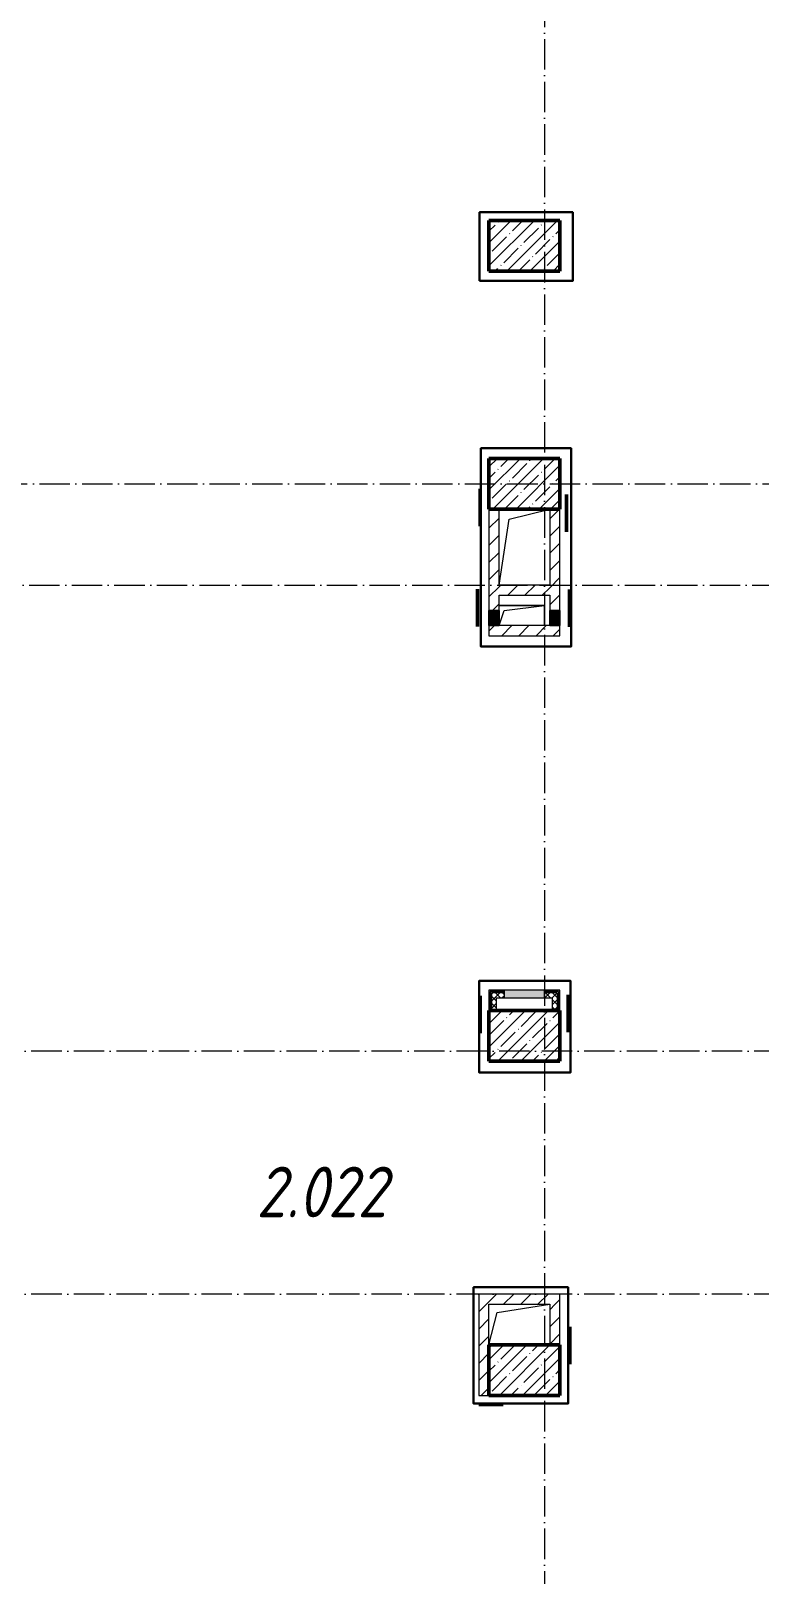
# Model space of a CAD drawing. Header units: millimetres. Extents: x -213536 to 1564669, y -45299 to 942238.
# Drawn here: x 628308 to 635502, y 636361 to 651596 of the extents above; entities that cross this region are included whole.
import ezdxf

# ---------------------------------------------------------------- set-up
doc = ezdxf.new("R2010")
doc.units = ezdxf.units.MM
doc.linetypes.add('50_200_ШТРИХ_1Т_ш5_п1_п1_', pattern=[700, 500, -100, 0, -100])
for name, color, linetype, lineweight in [('3.1) ЖБ окна 1.2 м', 102, 'Continuous', 30), ('8.1)', 2, 'Continuous', 50), ('8.2)', 3, 'Continuous', 50), ('8.3)', 5, 'Continuous', 50), ('8.4)', 6, 'Continuous', 50), ('A-DETL-GENF-OTLN', 7, 'Continuous', 9), ('A-FLOR-____-OTLN', 7, 'Continuous', 9), ('A-GENM-____-OTLN', 7, 'Continuous', 9), ('A-GLAZ-____-OTLN', 7, 'Continuous', 9), ('A-WALL-____-MCUT', 7, 'Continuous', 13), ('A-WALL-____-MCUT-1', 7, 'Continuous', 9), ('A-WALL-____-PATT-1', 7, 'Continuous', 9), ('A-WALL-FNSH-MCUT-1', 7, 'Continuous', 9), ('S-COLS-____-MCUT', 7, 'Continuous', 50), ('S-COLS-____-OTLN', 7, 'Continuous', 9), ('S-GRID-____-OTLN-1', 7, '50_200_ШТРИХ_1Т_ш5_п1_п1_', 9), ('Марки помещений', 7, 'Continuous', 9)]:
    doc.layers.add(name, color=color, linetype=linetype, lineweight=lineweight)
doc.layers.add('A-WALL-____-PATT-3', color=9, linetype='Continuous', lineweight=9, true_color=0x808080)
doc.styles.add('ISOCPEUR_I_2', font='isocpeui.ttf', dxfattribs={"width": 0.85, "height": 2.3})
pattern_1 = [(45, (544282.64, 571544.04), (-84.85281, 84.85281), [])]
pattern_2 = [(45, (544282.637, 571544.04), (-35.35534, 35.35534), []), (135, (544282.637, 571544.04), (-35.35534, -35.35534), [])]

# ---------------------------------------------------------------- blocks, each defined once
blk = doc.blocks.new('BSC_Колонна _Прямоугольная - 500х700-V131-АР1_План отверстий 2 этажа в осях 1-64_Ю-ЯЯ')
at = {"layer": 'S-COLS-____-OTLN'}
h = blk.add_hatch(dxfattribs=at)
h.set_pattern_fill('FP_144', color=256, style=0, pattern_type=2)
h.set_pattern_definition([(315, (-66831.04, 88900), (114.04925, 114.04925), []), (315, (-66831.04, 88785.95), (114.04925, 114.04925), [201.613, -40.323, 3.353, -36.97])])
h.paths.add_polyline_path([(-250, -350), (250, -350), (250, 350), (-250, 350)], flags=0)
at = {"layer": 'S-COLS-____-MCUT'}
for p, q in [((250, 350), (-250, 350)), ((-250, 350), (-250, -350)), ((250, -350), (250, 350)), ((-250, -350), (250, -350))]:
    blk.add_line(p, q, dxfattribs=at)
blk = doc.blocks.new('BSC_Колонна _Прямоугольная - 500х700-V134-АР1_План отверстий 2 этажа в осях 1-64_Ю-ЯЯ')
at = {"layer": 'S-COLS-____-OTLN'}
h = blk.add_hatch(dxfattribs=at)
h.set_pattern_fill('FP_147', color=256, style=0, pattern_type=2)
h.set_pattern_definition([(315, (-70131.04, 88900), (114.04925, 114.04925), []), (315, (-70131.04, 88785.95), (114.04925, 114.04925), [201.613, -40.323, 3.353, -36.97])])
h.paths.add_polyline_path([(-250, -350), (250, -350), (250, 350), (-250, 350)], flags=0)
at = {"layer": 'S-COLS-____-MCUT'}
for p, q in [((250, 350), (-250, 350)), ((-250, 350), (-250, -350)), ((250, -350), (250, 350)), ((-250, -350), (250, -350))]:
    blk.add_line(p, q, dxfattribs=at)
blk = doc.blocks.new('BSC_Колонна _Прямоугольная - 500х700-V137-АР1_План отверстий 2 этажа в осях 1-64_Ю-ЯЯ')
at = {"layer": 'S-COLS-____-OTLN'}
h = blk.add_hatch(dxfattribs=at)
h.set_pattern_fill('FP_150', color=256, style=0, pattern_type=2)
h.set_pattern_definition([(315, (-75581.04, 88900), (114.04925, 114.04925), []), (315, (-75581.04, 88785.95), (114.04925, 114.04925), [201.613, -40.323, 3.353, -36.97])])
h.paths.add_polyline_path([(-250, -350), (250, -350), (250, 350), (-250, 350)], flags=0)
at = {"layer": 'S-COLS-____-MCUT'}
for p, q in [((250, 350), (-250, 350)), ((-250, 350), (-250, -350)), ((250, -350), (250, 350)), ((-250, -350), (250, -350))]:
    blk.add_line(p, q, dxfattribs=at)
blk = doc.blocks.new('BSC_Колонна _Прямоугольная - 500х700-V140-АР1_План отверстий 2 этажа в осях 1-64_Ю-ЯЯ')
at = {"layer": 'S-COLS-____-OTLN'}
h = blk.add_hatch(dxfattribs=at)
h.set_pattern_fill('FP_153', color=256, style=0, pattern_type=2)
h.set_pattern_definition([(315, (-77931.04, 88900), (114.04925, 114.04925), []), (315, (-77931.04, 88785.95), (114.04925, 114.04925), [201.613, -40.323, 3.353, -36.97])])
h.paths.add_polyline_path([(-250, -350), (250, -350), (250, 350), (-250, 350)], flags=0)
at = {"layer": 'S-COLS-____-MCUT'}
for p, q in [((250, 350), (-250, 350)), ((-250, 350), (-250, -350)), ((250, -350), (250, 350)), ((-250, -350), (250, -350))]:
    blk.add_line(p, q, dxfattribs=at)
blk = doc.blocks.new('AR_Отверстие прямоугольное _в плите_ - AR_Отверстие прямоугольное _в плите_-30552529-АР1_План отверстий 2 этажа в осях 1-64_Ю-ЯЯ')
at = {"layer": 'A-GENM-____-OTLN'}
for p, q in [((-150, 275), (250, 375)), ((-250, -375), (-150, 275))]:
    blk.add_line(p, q, dxfattribs=at)
blk = doc.blocks.new('AR_Отверстие прямоугольное _в плите_ - AR_Отверстие прямоугольное _в плите_-30552531-АР1_План отверстий 2 этажа в осях 1-64_Ю-ЯЯ')
at = {"layer": 'A-GENM-____-OTLN'}
for p, q in [((-220, 120), (300, 200)), ((-300, -200), (-220, 120))]:
    blk.add_line(p, q, dxfattribs=at)
blk = doc.blocks.new('AR_Отверстие прямоугольное _в плите_ - AR_Отверстие прямоугольное _в плите_-30553087-АР1_План отверстий 2 этажа в осях 1-64_Ю-ЯЯ')
at = {"layer": 'A-GENM-____-OTLN'}
for p, q in [((225, 100), (-225, 100)), ((-225, -100), (-175, 50)), ((-175, 50), (225, 100)), ((225, -100), (225, 100))]:
    blk.add_line(p, q, dxfattribs=at)
blk = doc.blocks.new('AR_Отверстие Ниша - Лючок-32406263-АР1_План отверстий 2 этажа в осях 1-64_Ю-ЯЯ')
at = {"layer": 'A-GLAZ-____-OTLN'}
blk.add_hatch(color=256, dxfattribs=at).paths.add_polyline_path([(-200, 37), (-200, -38), (200, -38), (200, 37)], flags=0)
for p, q in [((200, 37), (-200, 37)), ((-200, 37), (-200, -38)), ((200, -38), (200, 37)), ((-200, -38), (200, -38))]:
    blk.add_line(p, q, dxfattribs=at)
blk = doc.blocks.new('AR_Отверстие прямоугольное _в стене__БезПР - AR_Отверстие прямоугольное _в стене__БезПР-V203-АР1_План отверстий 2 этажа в осях 1-64_Ю-ЯЯ')
at = {"layer": 'A-GLAZ-____-OTLN'}
blk.add_hatch(color=256, dxfattribs=at).paths.add_polyline_path([(75, -50), (75, 50), (-75, 50), (-75, -50)], flags=0)
at = {"layer": 'A-DETL-GENF-OTLN'}
for p, q in [((-75, -50), (-75, 50)), ((-75, 50), (75, 50)), ((75, 50), (-75, -50)), ((-75, 50), (75, -50)), ((75, 50), (-75, 50)), ((-75, 50), (-75, -50)), ((75, 50), (75, -50)), ((75, -50), (75, 50)), ((75, -50), (-75, -50)), ((-75, -50), (75, -50))]:
    blk.add_line(p, q, dxfattribs=at)
blk = doc.blocks.new('2этаж')
at = {"layer": 'S-GRID-____-OTLN-1', "color": 251, "ltscale": 0.6, "true_color": 0x636466}
for p, q in [((73508.3, 549908.8), (73508.3, 498997)), ((33650.4, 534597), (88482.7, 534597)), ((18845.8, 533597), (88482.7, 533597)), ((88482.7, 528997), (33650.4, 528997)), ((88482.7, 526597), (-20260.4, 526597))]:
    blk.add_line(p, q, dxfattribs=at)

msp = doc.modelspace()

# ---------------------------------------------------------------- hatches: boundary and pattern name
at = {"layer": 'A-WALL-____-PATT-1'}
h = msp.add_hatch(dxfattribs=at)
h.set_pattern_fill('FP_4', color=256, style=0, pattern_type=2)
h.set_pattern_definition(pattern_1)
h.paths.add_polyline_path([(632832.6, 645875.1), (632932.6, 645875.1), (632932.6, 646875.1), (632832.6, 646875.1)], flags=0)
h = msp.add_hatch(dxfattribs=at)
h.set_pattern_fill('FP_4', color=256, style=0, pattern_type=2)
h.set_pattern_definition(pattern_1)
h.paths.add_polyline_path([(633495.1, 645875.1), (633532.6, 645875.1), (633532.6, 646875.1), (633432.6, 646875.1), (633432.6, 645875.1), (633482.6, 645875.1)], flags=0)
h = msp.add_hatch(dxfattribs=at)
h.set_pattern_fill('FP_4', color=256, style=0, pattern_type=2)
h.set_pattern_definition(pattern_1)
h.paths.add_polyline_path([(633432.6, 646025.1), (633432.6, 646125.1), (632932.6, 646125.1), (632932.6, 646025.1)], flags=0)
h = msp.add_hatch(dxfattribs=at)
h.set_pattern_fill('FP_4', color=256, style=0, pattern_type=2)
h.set_pattern_definition(pattern_1)
h.paths.add_polyline_path([(632932.6, 645625.1), (633532.6, 645625.1), (633532.6, 645725.1), (632832.6, 645725.1), (632832.6, 645625.1)], flags=0)
h = msp.add_hatch(dxfattribs=at)
h.set_pattern_fill('FP_4', color=256, style=0, pattern_type=2)
h.set_pattern_definition(pattern_1)
h.paths.add_polyline_path([(633432.6, 639025.1), (633532.6, 639025.1), (633532.6, 639125.1), (632732.6, 639125.1), (632732.6, 639025.1), (632832.6, 639025.1)], flags=0)
h = msp.add_hatch(dxfattribs=at)
h.set_pattern_fill('FP_4', color=256, style=0, pattern_type=2)
h.set_pattern_definition(pattern_1)
h.paths.add_polyline_path([(632832.6, 638125.1), (632832.6, 639025.1), (632732.6, 639025.1), (632732.6, 638125.1)], flags=0)
h = msp.add_hatch(dxfattribs=at)
h.set_pattern_fill('FP_4', color=256, style=0, pattern_type=2)
h.set_pattern_definition(pattern_1)
h.paths.add_polyline_path([(633532.6, 638625.1), (633532.6, 639025.1), (633432.6, 639025.1), (633432.6, 638625.1)], flags=0)
at = {"layer": 'A-WALL-____-PATT-3'}
h = msp.add_hatch(dxfattribs=at)
h.set_pattern_fill('FP_7', color=256, style=0, pattern_type=2)
h.set_pattern_definition(pattern_2)
h.paths.add_polyline_path([(632857.6, 642050.1), (632982.6, 642050.1), (632982.6, 642100.1), (632857.6, 642100.1)], flags=0)
h.paths.add_polyline_path([(633507.6, 642050.1), (633507.6, 642100.1), (633382.6, 642100.1), (633382.6, 642050.1), (633457.6, 642050.1)], flags=0)
h = msp.add_hatch(dxfattribs=at)
h.set_pattern_fill('FP_7', color=256, style=0, pattern_type=2)
h.set_pattern_definition(pattern_2)
h.paths.add_polyline_path([(632907.6, 641925.1), (632907.6, 642050.1), (632857.6, 642050.1), (632857.6, 641925.1)], flags=0)
h = msp.add_hatch(dxfattribs=at)
h.set_pattern_fill('FP_7', color=256, style=0, pattern_type=2)
h.set_pattern_definition(pattern_2)
h.paths.add_polyline_path([(633507.6, 641925.1), (633507.6, 642050.1), (633457.6, 642050.1), (633457.6, 641925.1)], flags=0)

# ---------------------------------------------------------------- linework, layer by layer
at = {"layer": '8.1)', "lineweight": 50}
for points in [[(632745, 646707.9), (632745, 647076.6)], [(633600.2, 646650.2), (633600.2, 647019)], [(632720.2, 645717.3), (632720.2, 646086)], [(633629.4, 645712.1), (633629.4, 646080.8)], [(632747.1, 641702), (632747.1, 642070.7)], [(633615.2, 641711.5), (633615.2, 642080.2)], [(633632.9, 638432.7), (633632.9, 638801.4)], [(632731.5, 638035.4), (632973.7, 638035.4)]]:
    msp.add_lwpolyline(points, dxfattribs=at)
at = {"layer": '8.2)', "lineweight": 30}
msp.add_lwpolyline([(632739.5, 649127.4), (633659.8, 649127.4), (633659.8, 649805.8), (632739.5, 649805.8)], close=True, dxfattribs=at)
msp.add_lwpolyline([(632739.5, 649127.4), (633659.8, 649127.4), (633659.8, 649805.8), (632739.5, 649805.8)], close=True, dxfattribs=at)
for points in [[(633643.7, 646889.2), (633643.7, 647475.4), (632753.7, 647475.4), (632753.7, 646889.2)], [(632734.6, 642217.9), (632734.6, 641313.7), (633639.3, 641313.7), (633639.3, 642217.9)], [(632832.6, 638044.4), (633613.7, 638044.4), (633613.7, 638625.1)]]:
    msp.add_lwpolyline(points, dxfattribs=at)
at = {"layer": '8.3)', "lineweight": 30}
for points in [[(632753.7, 646889.2), (632753.7, 645518.9), (633643.7, 645518.9), (633643.7, 646889.2)], [(633639.3, 641907.3), (633639.3, 642217.9), (632734.6, 642217.9), (632734.6, 641907.3)], [(633613.7, 638625.1), (633613.7, 639194.3), (632681.7, 639194.3), (632681.7, 638044.4), (632832.6, 638044.4)]]:
    msp.add_lwpolyline(points, dxfattribs=at)
at = {"layer": '8.4)', "lineweight": 30}
for points in [[(632739.5, 649127.4), (633659.8, 649127.4), (633659.8, 649805.8), (632739.5, 649805.8)], [(632753.7, 645518.9), (633643.7, 645518.9), (633643.7, 647475.4), (632753.7, 647475.4)], [(632734.6, 641313.7), (633639.3, 641313.7), (633639.3, 642217.9), (632734.6, 642217.9)], [(632681.7, 638044.4), (633613.7, 638044.4), (633613.7, 639194.3), (632681.7, 639194.3)]]:
    msp.add_lwpolyline(points, close=True, dxfattribs=at)
at = {"layer": 'A-FLOR-____-OTLN'}
for p, q in [((632932.6, 645925.1), (633382.6, 645925.1)), ((633382.6, 645925.1), (633382.6, 645725.1))]:
    msp.add_line(p, q, dxfattribs=at)
at = {"layer": 'A-WALL-____-MCUT'}
for p, q in [((632982.6, 642100.1), (632857.6, 642100.1)), ((632857.6, 642100.1), (632857.6, 641925.1)), ((632907.6, 642050.1), (632982.6, 642050.1)), ((632907.6, 641925.1), (632907.6, 642050.1)), ((633507.6, 642100.1), (633382.6, 642100.1)), ((633382.6, 642050.1), (633457.6, 642050.1)), ((633457.6, 642050.1), (633457.6, 641925.1)), ((633507.6, 642100.1), (633507.6, 641925.1))]:
    msp.add_line(p, q, dxfattribs=at)
at = {"layer": 'A-WALL-____-MCUT-1'}
for p, q in [((632982.6, 642112.6), (632845.1, 642112.6)), ((632845.1, 642112.6), (632845.1, 641925.1)), ((633520.1, 642112.6), (633382.6, 642112.6)), ((633520.1, 642112.6), (633520.1, 641925.1))]:
    msp.add_line(p, q, dxfattribs=at)
at = {"layer": 'A-WALL-FNSH-MCUT-1'}
for p, q in [((632832.6, 646875.1), (632832.6, 645875.1)), ((632932.6, 646125.1), (632932.6, 646875.1)), ((633432.6, 646875.1), (633432.6, 646125.1)), ((633532.6, 645875.1), (633532.6, 646875.1)), ((633432.6, 646125.1), (632932.6, 646125.1)), ((632932.6, 645875.1), (632932.6, 646025.1)), ((632932.6, 646025.1), (633432.6, 646025.1)), ((633432.6, 646025.1), (633432.6, 645875.1)), ((632832.6, 645725.1), (632832.6, 645625.1)), ((633432.6, 645725.1), (632932.6, 645725.1)), ((633532.6, 645625.1), (633532.6, 645725.1)), ((632832.6, 645625.1), (633532.6, 645625.1)), ((632982.6, 642125.1), (632832.6, 642125.1)), ((632832.6, 642125.1), (632832.6, 641925.1)), ((633532.6, 642125.1), (633382.6, 642125.1)), ((633532.6, 641925.1), (633532.6, 642125.1)), ((633532.6, 639125.1), (632732.6, 639125.1)), ((632732.6, 639125.1), (632732.6, 638125.1)), ((633532.6, 638625.1), (633532.6, 639125.1)), ((632832.6, 639025.1), (633432.6, 639025.1)), ((632832.6, 638625.1), (632832.6, 639025.1)), ((633432.6, 639025.1), (633432.6, 638625.1)), ((632732.6, 638125.1), (632832.6, 638125.1))]:
    msp.add_line(p, q, dxfattribs=at)

# ---------------------------------------------------------------- block references
at = {"layer": '3.1) ЖБ окна 1.2 м'}
msp.add_blockref('2этаж', (559874.3, 112528.1), dxfattribs=at)
at = {"layer": 'A-GENM-____-OTLN'}
for name, p in [('AR_Отверстие прямоугольное _в плите_ - AR_Отверстие прямоугольное _в плите_-30552529-АР1_План отверстий 2 этажа в осях 1-64_Ю-ЯЯ', (633182.6, 646500.1)), ('AR_Отверстие прямоугольное _в плите_ - AR_Отверстие прямоугольное _в плите_-30553087-АР1_План отверстий 2 этажа в осях 1-64_Ю-ЯЯ', (633157.6, 645825.1)), ('AR_Отверстие прямоугольное _в плите_ - AR_Отверстие прямоугольное _в плите_-30552531-АР1_План отверстий 2 этажа в осях 1-64_Ю-ЯЯ', (633132.6, 638825.1))]:
    msp.add_blockref(name, p, dxfattribs=at)
at = {"layer": 'A-GLAZ-____-OTLN'}
for name, p, rotation in [('AR_Отверстие прямоугольное _в стене__БезПР - AR_Отверстие прямоугольное _в стене__БезПР-V203-АР1_План отверстий 2 этажа в осях 1-64_Ю-ЯЯ', (632882.6, 645800.1), 270), ('AR_Отверстие прямоугольное _в стене__БезПР - AR_Отверстие прямоугольное _в стене__БезПР-V203-АР1_План отверстий 2 этажа в осях 1-64_Ю-ЯЯ', (633482.6, 645800.1), 270), ('AR_Отверстие Ниша - Лючок-32406263-АР1_План отверстий 2 этажа в осях 1-64_Ю-ЯЯ', (633182.6, 642087.6), 180)]:
    msp.add_blockref(name, p, dxfattribs=dict(at, rotation=rotation))
at = {"layer": 'S-COLS-____-OTLN', "rotation": 89.9999999999999}
for name, p in [('BSC_Колонна _Прямоугольная - 500х700-V140-АР1_План отверстий 2 этажа в осях 1-64_Ю-ЯЯ', (633182.6, 649475.1)), ('BSC_Колонна _Прямоугольная - 500х700-V137-АР1_План отверстий 2 этажа в осях 1-64_Ю-ЯЯ', (633182.6, 647125.1)), ('BSC_Колонна _Прямоугольная - 500х700-V134-АР1_План отверстий 2 этажа в осях 1-64_Ю-ЯЯ', (633182.6, 641675.1)), ('BSC_Колонна _Прямоугольная - 500х700-V131-АР1_План отверстий 2 этажа в осях 1-64_Ю-ЯЯ', (633182.6, 638375.1))]:
    msp.add_blockref(name, p, dxfattribs=at)

# ---------------------------------------------------------------- texts
at = {"layer": 'Марки помещений', "insert": (630535, 640384.4), "char_height": 500, "width": 785.654, "attachment_point": 1, "style": 'ISOCPEUR_I_2'}
msp.add_mtext('2.022', dxfattribs=at)

doc.saveas('drawing.dxf')
